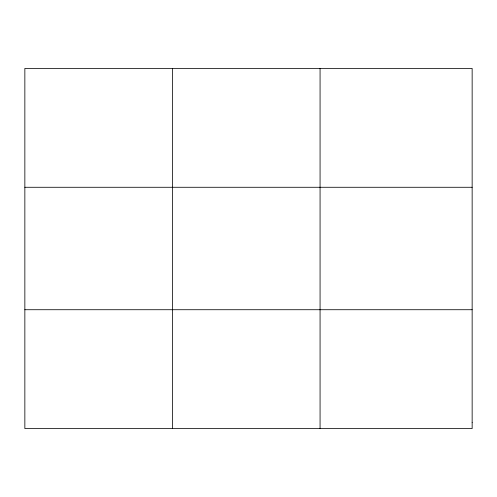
<?xml version="1.0" encoding="UTF-8"?>
<svg xmlns="http://www.w3.org/2000/svg" width="497" height="497" viewBox="0 0 497 497"><rect width="100%" height="100%" fill="white"/><g stroke="black" fill="none" stroke-linecap="round" stroke-linejoin="round"><path stroke-width="0.75" d="M172.459 68.431L172.459 428.569M320.068 68.431L320.068 428.569M24.85 187.276L472.15 187.276M24.85 309.724L472.15 309.724M472.15 422.313L472.15 428.569L24.85 428.569L24.85 68.431L472.15 68.431L472.15 422.313"/></g></svg>
